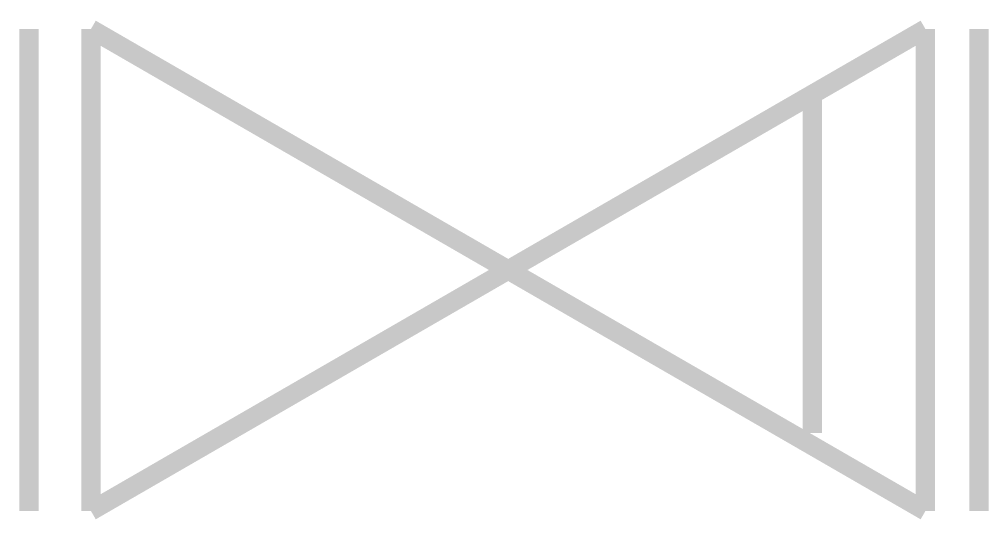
# Model space of a CAD drawing. Extents: x 16.5 to 41.7, y -6.5 to 6.5.
import ezdxf

# ---------------------------------------------------------------- set-up
doc = ezdxf.new("R2010")
doc.units = 0
doc.linetypes.add('CONTINUOUS1', pattern=[0])
doc.layers.get('0').update_dxf_attribs({"linetype": 'CONTINUOUS'})
doc.layers.add('003_THICK', color=7, linetype='CONTINUOUS1')

# ---------------------------------------------------------------- blocks, each defined once
blk = doc.blocks.new('止回阀')
at = {"layer": '003_THICK', "const_width": 0.5}
for points in [[(16.766, 6.25), (16.766, -6.25)], [(18.372, 6.25), (40.022, -6.25)], [(18.372, -6.25), (40.022, 6.25)], [(18.372, 6.25), (18.372, -6.25)], [(40.022, 6.25), (40.022, -6.25)], [(41.411, 6.25), (41.411, -6.25)], [(37.09, 4.557), (37.09, -4.226)]]:
    blk.add_lwpolyline(points, dxfattribs=at)

msp = doc.modelspace()

# ---------------------------------------------------------------- block references
at = {"linetype": 'Continuous'}
msp.add_blockref('止回阀', (0, 0), dxfattribs=at)

doc.saveas('drawing.dxf')
